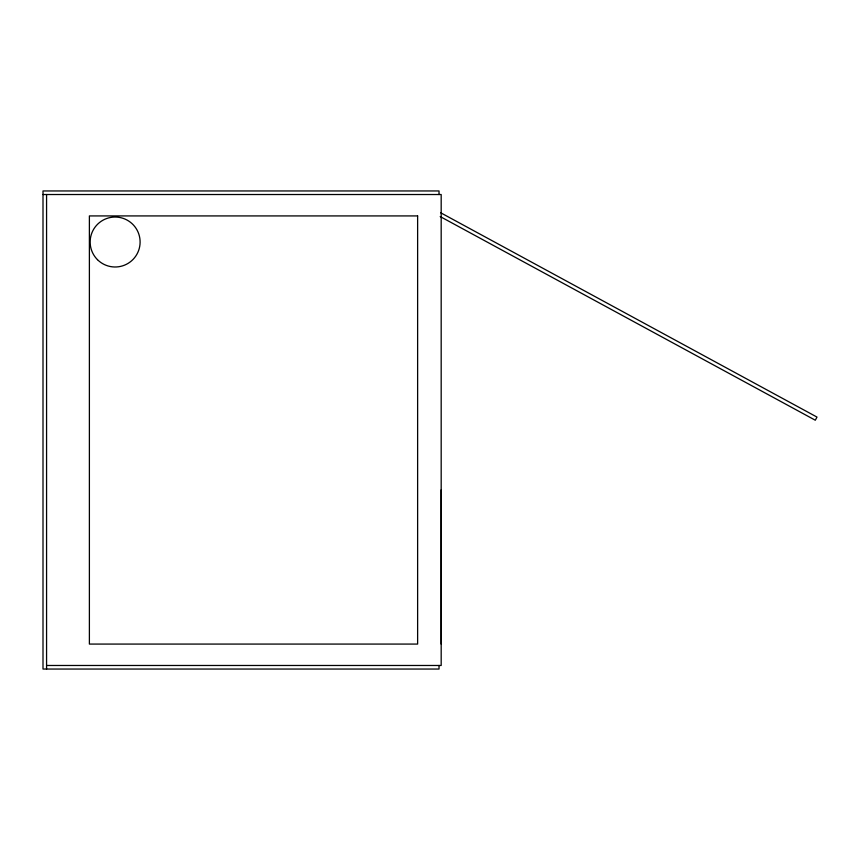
<?xml version="1.0" encoding="UTF-8"?>
<svg xmlns="http://www.w3.org/2000/svg" width="860" height="860" viewBox="0 0 860 860"><rect width="100%" height="100%" fill="white"/><g stroke="black" fill="none" stroke-linecap="round" stroke-linejoin="round"><path stroke-width="1.29" d="M441.18 644.075L441.18 489.834M43 194.521L441.18 194.521L441.18 665.479L46.569 665.479M440.739 212.796L817 417.089L815.301 420.217L440.212 216.57M439.03 194.521L439.03 190.952L43 190.952L43 669.048L439.03 669.048L439.03 665.479M46.569 194.521L46.569 669.048M417.627 215.924L89.386 215.924L89.386 644.075L417.627 644.075L417.627 215.924M97.47 259.677A24.972 24.972 0 0 0 139.255 248.486A24.972 24.972 0 0 0 108.661 217.892A24.972 24.972 0 0 0 97.47 259.677"/></g></svg>
